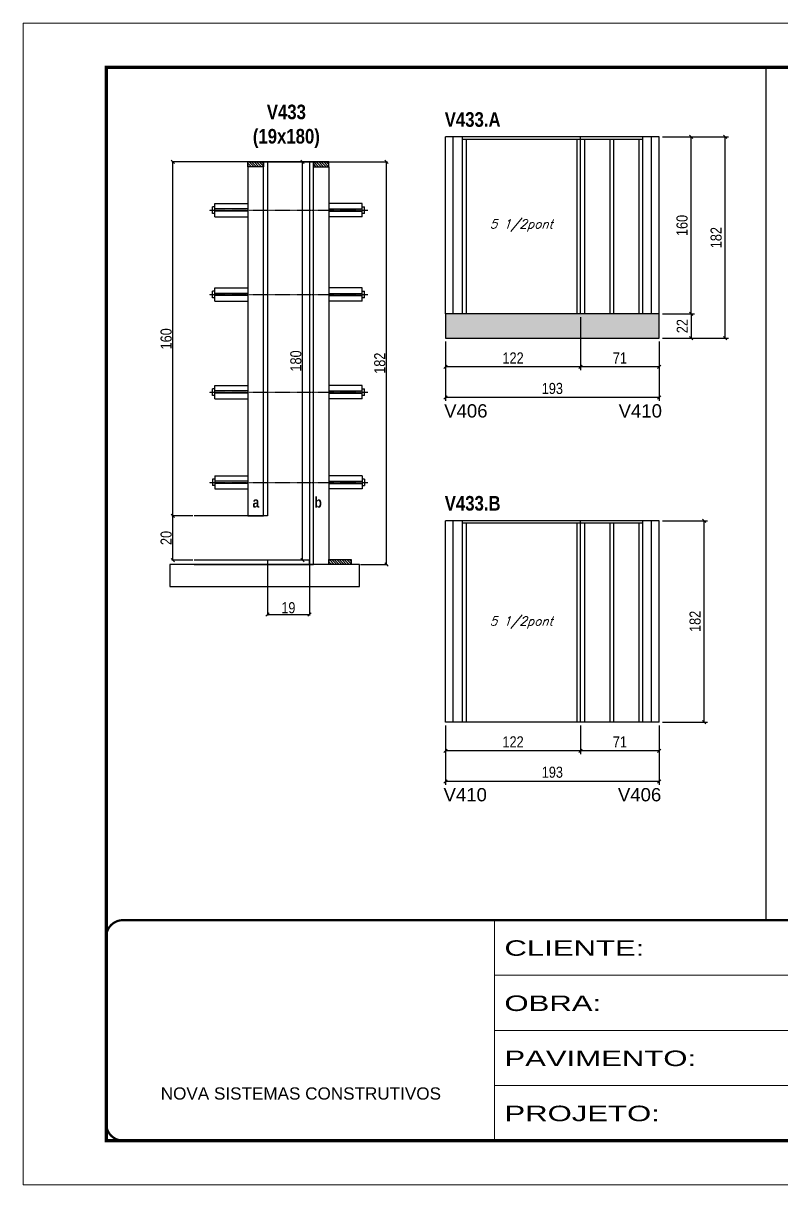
# Model space of a CAD drawing. Extents: x 3309 to 9590, y -2522 to 15424.
# Drawn here: x 6493 to 7178, y 6666 to 7716 of the extents above; entities that cross this region are included whole.
import ezdxf

# ---------------------------------------------------------------- set-up
doc = ezdxf.new("R2010")
doc.units = 0
for name, pattern in [('CONTINUO', [0]), ('DASHED', [0.75, 0.5, -0.25]), ('HIDDEN', [0.375, 0.25, -0.125])]:
    doc.linetypes.add(name, pattern=pattern)
for name, color, linetype in [('5', 5, 'Continuous'), ('COTA', 241, 'Continuous'), ('detalhes', 4, 'Continuous'), ('NOMENCLATURA', 7, 'Continuous'), ('Painéis', 200, 'Continuous'), ('SARR_2.2x10', 60, 'Continuous'), ('SARR_2.2x7', 40, 'Continuous'), ('SARR_3.5x7', 81, 'Continuous'), ('TENSOR', 3, 'Continuous'), ('texto', 7, 'Continuous')]:
    doc.layers.add(name, color=color, linetype=linetype)
for name, color, linetype, lineweight in [('CONCRETO', 251, 'Continuous', 25), ('Folhas', 255, 'Continuous', 9), ('SARRAFO DE PRESSAO', 251, 'DASHED', 9)]:
    doc.layers.add(name, color=color, linetype=linetype, lineweight=lineweight)
doc.styles.add('ARIAL', font='arial.ttf')
doc.styles.add('COTA TECNICA', font='techl___.ttf', dxfattribs={"height": 10})
doc.styles.add('COTA TECNICA 2X', font='techl___.ttf', dxfattribs={"height": 10})
doc.styles.add('Romans', font='romans.shx')
doc.styles.get("Standard").update_dxf_attribs({"font": 'arial.ttf'})
doc.styles.add('TECNICA', font='techb___.ttf', dxfattribs={"height": 10})
doc.styles.add('Tecnologia', font='')
doc.styles.get('Tecnologia').set_extended_font_data('Forgotten Futurist')
doc.dimstyles.new('PAINEL', dxfattribs={"dimtxt": 10, "dimasz": 3, "dimexe": 3, "dimexo": 3, "dimgap": 3, "dimtad": 1, "dimdec": 1, "dimzin": 12, "dimdsep": 46, "dimtxsty": 'COTA TECNICA', "dimblk1": 'OBLIQUE', "dimblk2": 'OBLIQUE', "dimsah": 1, "dimcen": 0.9, "dimclrd": 4, "dimclre": 4, "dimclrt": 240, "dimadec": 1, "dimazin": 3, "dimtfac": 1, "dimtdec": 1, "dimtmove": 0, "dimatfit": 3, "dimfxl": 1, "dimtolj": 1, "dimtzin": 12, "dimarcsym": 0})
doc.dimstyles.new('SECAO', dxfattribs={"dimscale": 0.333333, "dimtxt": 5, "dimasz": 9, "dimexe": 3, "dimexo": 3, "dimgap": 3, "dimtad": 1, "dimdec": 1, "dimlfac": 0.5, "dimzin": 12, "dimdsep": 46, "dimtxsty": 'COTA TECNICA 2X', "dimblk1": 'OBLIQUE', "dimblk2": 'OBLIQUE', "dimsah": 1, "dimcen": 0.9, "dimclrd": 4, "dimclre": 4, "dimclrt": 240, "dimadec": 1, "dimazin": 3, "dimtfac": 1, "dimtdec": 1, "dimtmove": 0, "dimatfit": 3, "dimfxl": 1, "dimtolj": 1, "dimtzin": 12, "dimarcsym": 0})
pattern_1 = [(135, (39883.3787, -115925.4389), (-1.122532015, -1.122532015), [])]

# ---------------------------------------------------------------- blocks, each defined once
blk = doc.blocks.new('9999999999')
at = {"color": 30, "linetype": 'CONTINUO'}
for p, q in [((98564.6, 34230.2), (98564.6, 34429.4)), ((98564.6, 34379.6), (99584, 34379.6)), ((98564.6, 34329.8), (99488, 34329.8)), ((98564.6, 34280), (99488, 34280))]:
    blk.add_line(p, q, dxfattribs=at)
at = {"color": 30, "linetype": 'CONTINUO', "const_width": 2}
blk.add_lwpolyline([(99584, 34230.2), (99584, 34414.4, 0.414214), (99569, 34429.4), (98229, 34429.4, 0.414214), (98214, 34414.4), (98214, 34245.2, 0.414214), (98229, 34230.2), (99584, 34230.2)], format="xyb", dxfattribs=at)
at = {"layer": 'Folhas'}
blk.add_lwpolyline([(98139, 34190.2), (99624, 34190.2), (99624, 35240.2), (98139, 35240.2)], close=True, dxfattribs=at)
at = {"layer": 'Folhas', "color": 30, "const_width": 3}
blk.add_lwpolyline([(98214, 34230.2), (99584, 34230.2), (99584, 35200.2), (98214, 35200.2)], close=True, dxfattribs=at)
at = {"color": 7, "linetype": 'Continuous', "ltscale": 5, "style": 'ARIAL'}
blk.add_text('NOVA SISTEMAS CONSTRUTIVOS', height=11.059, dxfattribs=at).set_placement((98263.2, 34267.2))
at = {"layer": 'Folhas', "color": 7, "style": 'Tecnologia', "width": 1.5}
for s, p in [('CLIENTE:', (98573.7, 34397.2)), ('OBRA:', (98573.7, 34347.3)), ('PAVIMENTO:', (98573.7, 34297.5)), ('PROJETO:', (98573.7, 34247.7))]:
    blk.add_text(s, height=14, dxfattribs=at).set_placement(p)
blk = doc.blocks.new('_Oblique')
at = {"color": 0, "linetype": 'ByBlock', "lineweight": -2}
blk.add_line((-0.5, -0.5), (0.5, 0.5), dxfattribs=at)
blk = doc.blocks.new('*D1584')
at = {"layer": 'COTA', "color": 4, "lineweight": -2, "transparency": 16777216}
for p, q in [((6750.4, 7591.1), (6744.3, 7591.1)), ((6745.3, 7231.1), (6745.3, 7591.1)), ((6750.4, 7231.1), (6744.3, 7231.1))]:
    blk.add_line(p, q, dxfattribs=at)
at = {"layer": 'Defpoints', "color": 0, "transparency": 16777216}
for p in [(6745.3, 7591.1), (6751.4, 7591.1), (6751.4, 7231.1)]:
    blk.add_point(p, dxfattribs=at)
at = {"layer": 'COTA', "color": 4, "lineweight": -2, "transparency": 16777216, "xscale": 3, "yscale": 3, "zscale": 3}
for p, rotation in [((6745.3, 7591.1), 90), ((6745.3, 7231.1), 270)]:
    blk.add_blockref('_Oblique', p, dxfattribs=dict(at, rotation=rotation))
at = {"layer": 'COTA', "color": 240, "transparency": 16777216, "insert": (6739.2, 7411.1), "char_height": 10, "attachment_point": 5, "rotation": 90, "style": 'COTA TECNICA 2X'}
blk.add_mtext('\\A1;180', dxfattribs=at)
blk = doc.blocks.new('*D1590')
at = {"layer": 'COTA', "color": 4, "lineweight": -2, "transparency": 16777216}
for p, q in [((6646.2, 7271.1), (6627.1, 7271.1)), ((6628.1, 7231.1), (6628.1, 7271.1)), ((6646.2, 7231.1), (6627.1, 7231.1))]:
    blk.add_line(p, q, dxfattribs=at)
at = {"layer": 'Defpoints', "color": 0, "transparency": 16777216}
for p in [(6628.1, 7271.1), (6647.2, 7271.1), (6647.2, 7231.1)]:
    blk.add_point(p, dxfattribs=at)
at = {"layer": 'COTA', "color": 4, "lineweight": -2, "transparency": 16777216, "xscale": 3, "yscale": 3, "zscale": 3}
for p, rotation in [((6628.1, 7271.1), 90), ((6628.1, 7231.1), 270)]:
    blk.add_blockref('_Oblique', p, dxfattribs=dict(at, rotation=rotation))
at = {"layer": 'COTA', "color": 240, "transparency": 16777216, "insert": (6622, 7251.1), "char_height": 10, "attachment_point": 5, "rotation": 90, "style": 'COTA TECNICA 2X'}
blk.add_mtext('\\A1;20', dxfattribs=at)
blk = doc.blocks.new('*D1591')
at = {"layer": 'COTA', "color": 4, "lineweight": -2, "transparency": 16777216}
for p, q in [((6768, 7591.1), (6627.1, 7591.1)), ((6628.1, 7271.1), (6628.1, 7591.1)), ((6646.2, 7271.1), (6627.1, 7271.1))]:
    blk.add_line(p, q, dxfattribs=at)
at = {"layer": 'Defpoints', "color": 0, "transparency": 16777216}
for p in [(6628.1, 7591.1), (6769, 7591.1), (6647.2, 7271.1)]:
    blk.add_point(p, dxfattribs=at)
at = {"layer": 'COTA', "color": 4, "lineweight": -2, "transparency": 16777216, "xscale": 3, "yscale": 3, "zscale": 3}
for p, rotation in [((6628.1, 7591.1), 90), ((6628.1, 7271.1), 270)]:
    blk.add_blockref('_Oblique', p, dxfattribs=dict(at, rotation=rotation))
at = {"layer": 'COTA', "color": 240, "transparency": 16777216, "insert": (6622, 7431.1), "char_height": 10, "attachment_point": 5, "rotation": 90, "style": 'COTA TECNICA 2X'}
blk.add_mtext('\\A1;160', dxfattribs=at)
blk = doc.blocks.new('*D1592')
at = {"layer": 'COTA', "color": 4, "lineweight": -2, "transparency": 16777216}
for p, q in [((6696.8, 7591.1), (6822.1, 7591.1)), ((6821.1, 7227.1), (6821.1, 7591.1)), ((6797.6, 7227.1), (6822.1, 7227.1))]:
    blk.add_line(p, q, dxfattribs=at)
at = {"layer": 'Defpoints', "color": 0, "transparency": 16777216}
for p in [(6695.8, 7591.1), (6821.1, 7591.1), (6796.6, 7227.1)]:
    blk.add_point(p, dxfattribs=at)
at = {"layer": 'COTA', "color": 4, "lineweight": -2, "transparency": 16777216, "xscale": 3, "yscale": 3, "zscale": 3}
for p, rotation in [((6821.1, 7591.1), 90), ((6821.1, 7227.1), 270)]:
    blk.add_blockref('_Oblique', p, dxfattribs=dict(at, rotation=rotation))
at = {"layer": 'COTA', "color": 240, "transparency": 16777216, "insert": (6815, 7409.1), "char_height": 10, "attachment_point": 5, "rotation": 90, "style": 'COTA TECNICA 2X'}
blk.add_mtext('\\A1;182', dxfattribs=at)
blk = doc.blocks.new('*D1593')
at = {"layer": 'COTA', "color": 4, "lineweight": -2, "transparency": 16777216}
for p, q in [((6713.4, 7226.1), (6713.4, 7180.9)), ((6751.4, 7226.1), (6751.4, 7180.9)), ((6713.4, 7181.9), (6751.4, 7181.9))]:
    blk.add_line(p, q, dxfattribs=at)
at = {"layer": 'Defpoints', "color": 0, "transparency": 16777216}
for p in [(6713.4, 7227.1), (6751.4, 7227.1), (6751.4, 7181.9)]:
    blk.add_point(p, dxfattribs=at)
at = {"layer": 'COTA', "color": 4, "lineweight": -2, "transparency": 16777216, "xscale": 3, "yscale": 3, "zscale": 3, "rotation": 180}
blk.add_blockref('_Oblique', (6713.4, 7181.9), dxfattribs=at)
at = {"layer": 'COTA', "color": 4, "lineweight": -2, "transparency": 16777216, "xscale": 3, "yscale": 3, "zscale": 3}
blk.add_blockref('_Oblique', (6751.4, 7181.9), dxfattribs=at)
at = {"layer": 'COTA', "color": 240, "transparency": 16777216, "insert": (6732.4, 7188), "char_height": 10, "attachment_point": 5, "style": 'COTA TECNICA 2X'}
blk.add_mtext('\\A1;19', dxfattribs=at)
blk = doc.blocks.new('*D1585')
at = {"layer": 'COTA', "color": 4, "linetype": 'ByBlock', "lineweight": -2, "transparency": 16777216}
for p, q in [((6996.4, 7081.7), (6996.4, 7055.7)), ((7067.4, 7081.7), (7067.4, 7055.7)), ((7067.4, 7058.7), (6996.4, 7058.7))]:
    blk.add_line(p, q, dxfattribs=at)
at = {"layer": 'Defpoints', "color": 0, "linetype": 'ByBlock', "transparency": 16777216}
for p in [(6996.4, 7084.7), (7067.4, 7084.7), (6996.4, 7058.7)]:
    blk.add_point(p, dxfattribs=at)
at = {"layer": 'COTA', "color": 4, "linetype": 'ByBlock', "lineweight": -2, "transparency": 16777216, "xscale": 3, "yscale": 3, "zscale": 3, "rotation": 180}
blk.add_blockref('_Oblique', (6996.4, 7058.7), dxfattribs=at)
at = {"layer": 'COTA', "color": 4, "linetype": 'ByBlock', "lineweight": -2, "transparency": 16777216, "xscale": 3, "yscale": 3, "zscale": 3}
blk.add_blockref('_Oblique', (7067.4, 7058.7), dxfattribs=at)
at = {"layer": 'COTA', "color": 240, "linetype": 'ByBlock', "transparency": 16777216, "insert": (7031.9, 7066.8), "char_height": 10, "attachment_point": 5, "style": 'COTA TECNICA'}
blk.add_mtext('\\A1;71', dxfattribs=at)
blk = doc.blocks.new('*D1586')
at = {"layer": 'COTA', "color": 4, "linetype": 'ByBlock', "lineweight": -2, "transparency": 16777216}
for p, q in [((6874.4, 7081.7), (6874.4, 7055.7)), ((6996.4, 7081.7), (6996.4, 7055.7)), ((6996.4, 7058.7), (6874.4, 7058.7))]:
    blk.add_line(p, q, dxfattribs=at)
at = {"layer": 'Defpoints', "color": 0, "linetype": 'ByBlock', "transparency": 16777216}
for p in [(6874.4, 7084.7), (6996.4, 7084.7), (6874.4, 7058.7)]:
    blk.add_point(p, dxfattribs=at)
at = {"layer": 'COTA', "color": 4, "linetype": 'ByBlock', "lineweight": -2, "transparency": 16777216, "xscale": 3, "yscale": 3, "zscale": 3, "rotation": 180}
blk.add_blockref('_Oblique', (6874.4, 7058.7), dxfattribs=at)
at = {"layer": 'COTA', "color": 4, "linetype": 'ByBlock', "lineweight": -2, "transparency": 16777216, "xscale": 3, "yscale": 3, "zscale": 3}
blk.add_blockref('_Oblique', (6996.4, 7058.7), dxfattribs=at)
at = {"layer": 'COTA', "color": 240, "linetype": 'ByBlock', "transparency": 16777216, "insert": (6935.4, 7066.8), "char_height": 10, "attachment_point": 5, "style": 'COTA TECNICA'}
blk.add_mtext('\\A1;122', dxfattribs=at)
blk = doc.blocks.new('*D1594')
at = {"layer": 'COTA', "color": 4, "linetype": 'ByBlock', "lineweight": -2, "transparency": 16777216}
for p, q in [((6874.4, 7081.7), (6874.4, 7028)), ((7067.4, 7081.7), (7067.4, 7028)), ((7067.4, 7031), (6874.4, 7031))]:
    blk.add_line(p, q, dxfattribs=at)
at = {"layer": 'Defpoints', "color": 0, "linetype": 'ByBlock', "transparency": 16777216}
for p in [(6874.4, 7084.7), (7067.4, 7084.7), (6874.4, 7031)]:
    blk.add_point(p, dxfattribs=at)
at = {"layer": 'COTA', "color": 4, "linetype": 'ByBlock', "lineweight": -2, "transparency": 16777216, "xscale": 3, "yscale": 3, "zscale": 3, "rotation": 180}
blk.add_blockref('_Oblique', (6874.4, 7031), dxfattribs=at)
at = {"layer": 'COTA', "color": 4, "linetype": 'ByBlock', "lineweight": -2, "transparency": 16777216, "xscale": 3, "yscale": 3, "zscale": 3}
blk.add_blockref('_Oblique', (7067.4, 7031), dxfattribs=at)
at = {"layer": 'COTA', "color": 240, "linetype": 'ByBlock', "transparency": 16777216, "insert": (6970.9, 7039.3), "char_height": 10, "attachment_point": 5, "style": 'COTA TECNICA'}
blk.add_mtext('\\A1;193', dxfattribs=at)
blk = doc.blocks.new('*D1595')
at = {"layer": 'COTA', "color": 4, "lineweight": -2, "transparency": 16777216}
for p, q in [((7070.4, 7266.7), (7111, 7266.7)), ((7108, 7084.7), (7108, 7266.7)), ((7070.4, 7084.7), (7111, 7084.7))]:
    blk.add_line(p, q, dxfattribs=at)
at = {"layer": 'Defpoints', "color": 0, "transparency": 16777216}
for p in [(7067.4, 7266.7), (7108, 7266.7), (7067.4, 7084.7)]:
    blk.add_point(p, dxfattribs=at)
at = {"layer": 'COTA', "color": 4, "lineweight": -2, "transparency": 16777216, "xscale": 3, "yscale": 3, "zscale": 3}
for p, rotation in [((7108, 7266.7), 90), ((7108, 7084.7), 270)]:
    blk.add_blockref('_Oblique', p, dxfattribs=dict(at, rotation=rotation))
at = {"layer": 'COTA', "color": 240, "transparency": 16777216, "insert": (7099.9, 7175.7), "char_height": 10, "attachment_point": 5, "rotation": 90, "style": 'COTA TECNICA'}
blk.add_mtext('\\A1;182', dxfattribs=at)
blk = doc.blocks.new('*D1587')
at = {"layer": 'COTA', "color": 4, "linetype": 'ByBlock', "lineweight": -2, "transparency": 16777216}
for p, q in [((6996.4, 7450.6), (6996.4, 7402.7)), ((7067.4, 7428.6), (7067.4, 7402.7)), ((7067.4, 7405.7), (6996.4, 7405.7))]:
    blk.add_line(p, q, dxfattribs=at)
at = {"layer": 'Defpoints', "color": 0, "linetype": 'ByBlock', "transparency": 16777216}
for p in [(6996.4, 7453.6), (7067.4, 7431.6), (6996.4, 7405.7)]:
    blk.add_point(p, dxfattribs=at)
at = {"layer": 'COTA', "color": 4, "linetype": 'ByBlock', "lineweight": -2, "transparency": 16777216, "xscale": 3, "yscale": 3, "zscale": 3, "rotation": 180}
blk.add_blockref('_Oblique', (6996.4, 7405.7), dxfattribs=at)
at = {"layer": 'COTA', "color": 4, "linetype": 'ByBlock', "lineweight": -2, "transparency": 16777216, "xscale": 3, "yscale": 3, "zscale": 3}
blk.add_blockref('_Oblique', (7067.4, 7405.7), dxfattribs=at)
at = {"layer": 'COTA', "color": 240, "linetype": 'ByBlock', "transparency": 16777216, "insert": (7031.9, 7413.8), "char_height": 10, "attachment_point": 5, "style": 'COTA TECNICA'}
blk.add_mtext('\\A1;71', dxfattribs=at)
blk = doc.blocks.new('*D1588')
at = {"layer": 'COTA', "color": 4, "linetype": 'ByBlock', "lineweight": -2, "transparency": 16777216}
for p, q in [((6996.4, 7450.6), (6996.4, 7402.7)), ((6874.4, 7428.6), (6874.4, 7402.7)), ((6996.4, 7405.7), (6874.4, 7405.7))]:
    blk.add_line(p, q, dxfattribs=at)
at = {"layer": 'Defpoints', "color": 0, "linetype": 'ByBlock', "transparency": 16777216}
for p in [(6996.4, 7453.6), (6874.4, 7431.6), (6874.4, 7405.7)]:
    blk.add_point(p, dxfattribs=at)
at = {"layer": 'COTA', "color": 4, "linetype": 'ByBlock', "lineweight": -2, "transparency": 16777216, "xscale": 3, "yscale": 3, "zscale": 3, "rotation": 180}
blk.add_blockref('_Oblique', (6874.4, 7405.7), dxfattribs=at)
at = {"layer": 'COTA', "color": 4, "linetype": 'ByBlock', "lineweight": -2, "transparency": 16777216, "xscale": 3, "yscale": 3, "zscale": 3}
blk.add_blockref('_Oblique', (6996.4, 7405.7), dxfattribs=at)
at = {"layer": 'COTA', "color": 240, "linetype": 'ByBlock', "transparency": 16777216, "insert": (6935.4, 7413.8), "char_height": 10, "attachment_point": 5, "style": 'COTA TECNICA'}
blk.add_mtext('\\A1;122', dxfattribs=at)
blk = doc.blocks.new('*D1589')
at = {"layer": 'COTA', "color": 4, "linetype": 'ByBlock', "lineweight": -2, "transparency": 16777216}
for p, q in [((6874.4, 7428.6), (6874.4, 7375)), ((7067.4, 7428.6), (7067.4, 7375)), ((7067.4, 7378), (6874.4, 7378))]:
    blk.add_line(p, q, dxfattribs=at)
at = {"layer": 'Defpoints', "color": 0, "linetype": 'ByBlock', "transparency": 16777216}
for p in [(6874.4, 7431.6), (7067.4, 7431.6), (6874.4, 7378)]:
    blk.add_point(p, dxfattribs=at)
at = {"layer": 'COTA', "color": 4, "linetype": 'ByBlock', "lineweight": -2, "transparency": 16777216, "xscale": 3, "yscale": 3, "zscale": 3, "rotation": 180}
blk.add_blockref('_Oblique', (6874.4, 7378), dxfattribs=at)
at = {"layer": 'COTA', "color": 4, "linetype": 'ByBlock', "lineweight": -2, "transparency": 16777216, "xscale": 3, "yscale": 3, "zscale": 3}
blk.add_blockref('_Oblique', (7067.4, 7378), dxfattribs=at)
at = {"layer": 'COTA', "color": 240, "linetype": 'ByBlock', "transparency": 16777216, "insert": (6970.9, 7386.2), "char_height": 10, "attachment_point": 5, "style": 'COTA TECNICA'}
blk.add_mtext('\\A1;193', dxfattribs=at)
blk = doc.blocks.new('*D1596')
at = {"layer": 'COTA', "color": 4, "lineweight": -2, "transparency": 16777216}
for p, q in [((7070.4, 7613.6), (7099.2, 7613.6)), ((7096.2, 7453.6), (7096.2, 7613.6)), ((7070.4, 7453.6), (7099.2, 7453.6))]:
    blk.add_line(p, q, dxfattribs=at)
at = {"layer": 'Defpoints', "color": 0, "transparency": 16777216}
for p in [(7067.4, 7613.6), (7096.2, 7613.6), (7067.4, 7453.6)]:
    blk.add_point(p, dxfattribs=at)
at = {"layer": 'COTA', "color": 4, "lineweight": -2, "transparency": 16777216, "xscale": 3, "yscale": 3, "zscale": 3}
for p, rotation in [((7096.2, 7613.6), 90), ((7096.2, 7453.6), 270)]:
    blk.add_blockref('_Oblique', p, dxfattribs=dict(at, rotation=rotation))
at = {"layer": 'COTA', "color": 240, "transparency": 16777216, "insert": (7088.1, 7533.6), "char_height": 10, "attachment_point": 5, "rotation": 90, "style": 'COTA TECNICA'}
blk.add_mtext('\\A1;160', dxfattribs=at)
blk = doc.blocks.new('*D1597')
at = {"layer": 'COTA', "color": 4, "lineweight": -2, "transparency": 16777216}
for p, q in [((7070.4, 7453.6), (7099.2, 7453.6)), ((7096.2, 7453.6), (7096.2, 7431.6)), ((7070.4, 7431.6), (7099.2, 7431.6))]:
    blk.add_line(p, q, dxfattribs=at)
at = {"layer": 'Defpoints', "color": 0, "transparency": 16777216}
for p in [(7067.4, 7453.6), (7067.4, 7431.6), (7096.2, 7431.6)]:
    blk.add_point(p, dxfattribs=at)
at = {"layer": 'COTA', "color": 4, "lineweight": -2, "transparency": 16777216, "xscale": 3, "yscale": 3, "zscale": 3}
for p, rotation in [((7096.2, 7453.6), 90), ((7096.2, 7431.6), 270)]:
    blk.add_blockref('_Oblique', p, dxfattribs=dict(at, rotation=rotation))
at = {"layer": 'COTA', "color": 240, "transparency": 16777216, "insert": (7088.2, 7442.6), "char_height": 10, "attachment_point": 5, "rotation": 90, "style": 'COTA TECNICA'}
blk.add_mtext('\\A1;22', dxfattribs=at)
blk = doc.blocks.new('*D1598')
at = {"layer": 'COTA', "color": 4, "lineweight": -2, "transparency": 16777216}
for p, q in [((7070.4, 7613.6), (7130, 7613.6)), ((7127, 7431.6), (7127, 7613.6)), ((7070.4, 7431.6), (7130, 7431.6))]:
    blk.add_line(p, q, dxfattribs=at)
at = {"layer": 'Defpoints', "color": 0, "transparency": 16777216}
for p in [(7067.4, 7613.6), (7127, 7613.6), (7067.4, 7431.6)]:
    blk.add_point(p, dxfattribs=at)
at = {"layer": 'COTA', "color": 4, "lineweight": -2, "transparency": 16777216, "xscale": 3, "yscale": 3, "zscale": 3}
for p, rotation in [((7127, 7613.6), 90), ((7127, 7431.6), 270)]:
    blk.add_blockref('_Oblique', p, dxfattribs=dict(at, rotation=rotation))
at = {"layer": 'COTA', "color": 240, "transparency": 16777216, "insert": (7118.9, 7522.6), "char_height": 10, "attachment_point": 5, "rotation": 90, "style": 'COTA TECNICA'}
blk.add_mtext('\\A1;182', dxfattribs=at)

msp = doc.modelspace()

# ---------------------------------------------------------------- hatches: boundary and pattern name
at = {"layer": 'COTA'}
h = msp.add_hatch(dxfattribs=at)
h.set_pattern_fill('AR-CONC', color=256, scale=0.03)
h.set_pattern_definition([(50, (-1676.357, -768.727), (5.46554, -0.4781726), [0.5715, -6.2865]), (355, (-1676.357, -768.727), (-1.0573026, 5.7317054), [0.4572, -5.0292175]), (100.451445, (-1675.9015, -768.767), (4.4082374, 5.2535326), [0.4857003, -5.3427073]), (46.1842, (-1676.357, -767.203), (8.1323712, -1.26127), [0.85725, -9.42975]), (96.63556, (-1675.679, -767.308), (7.122124, 7.422784), [0.7285507, -8.014068]), (351.18415, (-1676.357, -767.203), (7.122124, 7.422784), [0.685799, -7.543792]), (21, (-1675.595, -767.584), (4.5484317, -3.067956), [0.5715, -6.2865]), (326, (-1675.595, -767.584), (1.8540609, 5.525639), [0.4572, -5.0292]), (71.451445, (-1675.216, -767.8397), (6.4024926, 2.457683), [0.4857003, -5.342698]), (37.5, (-1676.357, -768.727), (0.0926581, 2.53665117), [0, -4.96824, 0, -5.1054, 0, -5.04825]), (7.5, (-1676.357, -768.727), (2.0045899, 3.00541724), [0, -2.91084, 0, -4.85394, 0, -1.92405]), (327.5, (-1678.0562, -768.727), (4.06771786, -0.17186232), [0, -1.905, 0, -5.9436, 0, -7.8867]), (317.5, (-1678.8182, -768.727), (4.4438754, 0.7627947), [0, -2.4765, 0, -3.94716, 0, -5.6007])])
h.paths.add_polyline_path([(6874.39, 7453.62), (6874.39, 7431.62), (7067.39, 7431.62), (7067.39, 7453.62)])
at = {"layer": 'SARR_2.2x10'}
h = msp.add_hatch(dxfattribs=at)
h.set_pattern_fill('ANSI31', color=256, scale=0.5, angle=90)
h.set_pattern_definition([(135, (39962.5787, -116285.0389), (-1.122532015, -1.122532015), [])])
h.paths.add_polyline_path([(6769.04, 7231.53), (6769.04, 7227.13), (6789.04, 7227.13), (6789.04, 7231.53)])
at = {"layer": 'SARR_2.2x7'}
h = msp.add_hatch(dxfattribs=at)
h.set_pattern_fill('ANSI31', color=256, scale=0.5, angle=90)
h.set_pattern_definition(pattern_1)
h.paths.add_polyline_path([(6709.84, 7591.13), (6709.84, 7586.73), (6695.84, 7586.73), (6695.84, 7591.13)])
h = msp.add_hatch(dxfattribs=at)
h.set_pattern_fill('ANSI31', color=256, scale=0.5, angle=90)
h.set_pattern_definition(pattern_1)
h.paths.add_polyline_path([(6755.04, 7591.13), (6755.04, 7586.73), (6769.04, 7586.73), (6769.04, 7591.13)])

# ---------------------------------------------------------------- linework, layer by layer
at = {"ltscale": 3}
for p, q in [((6663.84, 7544.53), (6663.84, 7550.53)), ((6665.84, 7550.53), (6663.84, 7550.53)), ((6665.84, 7541.53), (6665.84, 7553.53)), ((6665.84, 7553.53), (6695.84, 7553.53)), ((6799.04, 7553.53), (6769.04, 7553.53)), ((6799.04, 7541.53), (6799.04, 7553.53)), ((6799.04, 7550.53), (6801.04, 7550.53)), ((6801.04, 7544.53), (6801.04, 7550.53)), ((6665.84, 7544.53), (6663.84, 7544.53)), ((6695.84, 7548.53), (6665.84, 7548.53)), ((6695.84, 7546.53), (6665.84, 7546.53)), ((6665.84, 7541.53), (6695.84, 7541.53)), ((6769.04, 7548.53), (6799.04, 7548.53)), ((6769.04, 7546.53), (6799.04, 7546.53)), ((6799.04, 7541.53), (6769.04, 7541.53)), ((6801.04, 7544.53), (6799.04, 7544.53)), ((6665.84, 7465.2), (6665.84, 7477.2)), ((6665.84, 7477.2), (6695.84, 7477.2)), ((6799.04, 7477.2), (6769.04, 7477.2)), ((6799.04, 7465.2), (6799.04, 7477.2)), ((6663.84, 7468.2), (6663.84, 7474.2)), ((6665.84, 7474.2), (6663.84, 7474.2)), ((6665.84, 7468.2), (6663.84, 7468.2)), ((6695.84, 7472.2), (6665.84, 7472.2)), ((6695.84, 7470.2), (6665.84, 7470.2)), ((6769.04, 7472.2), (6799.04, 7472.2)), ((6769.04, 7470.2), (6799.04, 7470.2)), ((6799.04, 7474.2), (6801.04, 7474.2)), ((6801.04, 7468.2), (6799.04, 7468.2)), ((6801.04, 7468.2), (6801.04, 7474.2)), ((6665.84, 7465.2), (6695.84, 7465.2)), ((6799.04, 7465.2), (6769.04, 7465.2)), ((6663.84, 7379.96), (6663.84, 7385.96)), ((6665.84, 7385.96), (6663.84, 7385.96)), ((6665.84, 7376.96), (6665.84, 7388.96)), ((6665.84, 7388.96), (6695.84, 7388.96)), ((6695.84, 7383.96), (6665.84, 7383.96)), ((6695.84, 7381.96), (6665.84, 7381.96)), ((6799.04, 7388.96), (6769.04, 7388.96)), ((6769.04, 7383.96), (6799.04, 7383.96)), ((6769.04, 7381.96), (6799.04, 7381.96)), ((6799.04, 7376.96), (6799.04, 7388.96)), ((6799.04, 7385.96), (6801.04, 7385.96)), ((6801.04, 7379.96), (6801.04, 7385.96)), ((6665.84, 7379.96), (6663.84, 7379.96)), ((6665.84, 7376.96), (6695.84, 7376.96)), ((6799.04, 7376.96), (6769.04, 7376.96)), ((6801.04, 7379.96), (6799.04, 7379.96)), ((6663.84, 7304.38), (6663.84, 7298.38)), ((6665.84, 7304.38), (6663.84, 7304.38)), ((6665.84, 7298.38), (6663.84, 7298.38)), ((6665.84, 7307.38), (6665.84, 7295.38)), ((6665.84, 7307.38), (6695.84, 7307.38)), ((6695.84, 7302.38), (6665.84, 7302.38)), ((6695.84, 7300.38), (6665.84, 7300.38)), ((6799.04, 7307.38), (6769.04, 7307.38)), ((6769.04, 7302.38), (6799.04, 7302.38)), ((6769.04, 7300.38), (6799.04, 7300.38)), ((6799.04, 7307.38), (6799.04, 7295.38)), ((6801.04, 7304.38), (6799.04, 7304.38)), ((6799.04, 7298.38), (6801.04, 7298.38)), ((6801.04, 7304.38), (6801.04, 7298.38)), ((6665.84, 7295.38), (6695.84, 7295.38)), ((6799.04, 7295.38), (6769.04, 7295.38))]:
    msp.add_line(p, q, dxfattribs=at)
at = {"layer": 'CONCRETO', "linetype": 'Continuous'}
for p, q in [((6751.44, 7591.13), (6713.44, 7591.13)), ((6713.44, 7591.13), (6713.44, 7271.13)), ((6751.44, 7591.13), (6751.44, 7231.13)), ((6713.44, 7271.13), (6647.19, 7271.13))]:
    msp.add_line(p, q, dxfattribs=at)
at = {"layer": 'CONCRETO', "linetype": 'Continuous', "elevation": 0}
msp.add_lwpolyline([(6625.34, 7207.13), (6796.58, 7207.13), (6796.58, 7227.13), (6625.34, 7227.13)], close=True, dxfattribs=at)
at = {"layer": 'COTA'}
for p, q in [((7163.72, 7676.41), (7163.72, 6905.65)), ((6874.39, 7453.62), (6874.39, 7431.62)), ((7067.39, 7431.62), (7067.39, 7453.62)), ((6874.39, 7431.62), (7067.39, 7431.62))]:
    msp.add_line(p, q, dxfattribs=at)
at = {"layer": 'Painéis', "linetype": 'ByBlock'}
for p, q in [((7067.39, 7613.62), (6874.39, 7613.62)), ((6874.39, 7453.62), (6874.39, 7613.62)), ((6996.39, 7453.62), (6996.39, 7613.62)), ((7067.39, 7453.62), (7067.39, 7613.62)), ((7067.39, 7453.62), (6874.39, 7453.62)), ((7067.39, 7266.65), (6874.39, 7266.65)), ((6874.39, 7084.65), (6874.39, 7266.65)), ((6996.39, 7084.65), (6996.39, 7266.65)), ((7067.39, 7084.65), (7067.39, 7266.65)), ((7067.39, 7084.65), (6874.39, 7084.65))]:
    msp.add_line(p, q, dxfattribs=at)
at = {"layer": 'Painéis', "linetype": 'Continuous'}
msp.add_line((6713.44, 7231.13), (6713.44, 7227.13), dxfattribs=at)
at = {"layer": 'Painéis', "linetype": 'Continuous', "elevation": 0}
for points in [[(6709.84, 7271.13), (6709.84, 7591.13), (6713.44, 7591.13), (6713.44, 7271.13)], [(6755.04, 7227.13), (6755.04, 7591.13), (6751.44, 7591.13), (6751.44, 7227.13)]]:
    msp.add_lwpolyline(points, close=True, dxfattribs=at)
msp.add_lwpolyline([(6647.19, 7227.13), (6751.44, 7227.13), (6751.44, 7231.13), (6647.19, 7231.13)], dxfattribs=at)
at = {"layer": 'SARR_2.2x10', "elevation": 0}
msp.add_lwpolyline([(6769.04, 7231.53), (6789.04, 7231.53), (6789.04, 7227.13), (6769.04, 7227.13)], close=True, dxfattribs=at)
at = {"layer": 'SARR_2.2x7', "linetype": 'Continuous'}
for p, q in [((6881.39, 7453.62), (6881.39, 7613.62)), ((7060.39, 7453.62), (7060.39, 7613.62)), ((6996.39, 7611.42), (6889.39, 7611.42)), ((7052.39, 7611.42), (6996.39, 7611.42)), ((6881.39, 7084.65), (6881.39, 7266.65)), ((7060.39, 7084.65), (7060.39, 7266.65)), ((6996.39, 7264.45), (6889.39, 7264.45)), ((7052.39, 7264.45), (6996.39, 7264.45))]:
    msp.add_line(p, q, dxfattribs=at)
at = {"layer": 'SARR_2.2x7'}
for points in [[(6695.84, 7591.13), (6709.84, 7591.13), (6709.84, 7586.73), (6695.84, 7586.73)], [(6769.04, 7591.13), (6755.04, 7591.13), (6755.04, 7586.73), (6769.04, 7586.73)]]:
    msp.add_lwpolyline(points, close=True, dxfattribs=at)
at = {"layer": 'SARR_3.5x7'}
for p, q in [((6889.39, 7613.62), (6889.39, 7453.62)), ((7052.39, 7613.62), (7052.39, 7453.62)), ((6892.89, 7611.42), (6892.89, 7453.62)), ((6992.89, 7611.42), (6992.89, 7453.62)), ((6999.89, 7611.42), (6999.89, 7453.62)), ((7022.68, 7611.42), (7022.68, 7453.62)), ((7026.18, 7611.42), (7026.18, 7453.62)), ((7048.89, 7611.42), (7048.89, 7453.62)), ((6889.39, 7266.65), (6889.39, 7084.65)), ((7052.39, 7266.65), (7052.39, 7084.65)), ((6892.89, 7264.45), (6892.89, 7084.65)), ((6992.89, 7264.45), (6992.89, 7084.65)), ((6999.89, 7264.45), (6999.89, 7084.65)), ((7022.68, 7264.45), (7022.68, 7084.65)), ((7026.18, 7264.45), (7026.18, 7084.65)), ((7048.89, 7264.45), (7048.89, 7084.65))]:
    msp.add_line(p, q, dxfattribs=at)
at = {"layer": 'SARR_3.5x7', "elevation": 0}
for points in [[(6709.84, 7586.73), (6695.84, 7586.73), (6695.84, 7271.13), (6709.84, 7271.13)], [(6755.04, 7586.73), (6769.04, 7586.73), (6769.04, 7227.13), (6755.04, 7227.13)]]:
    msp.add_lwpolyline(points, close=True, dxfattribs=at)
at = {"layer": 'TENSOR', "linetype": 'HIDDEN', "ltscale": 0.5}
for p, q in [((6660.84, 7547.53), (6804.34, 7547.53)), ((6660.84, 7471.2), (6804.34, 7471.2)), ((6660.84, 7382.96), (6804.34, 7382.96)), ((6660.84, 7301.38), (6804.34, 7301.38))]:
    msp.add_line(p, q, dxfattribs=at)

# ---------------------------------------------------------------- block references
at = {"layer": 'SARRAFO DE PRESSAO', "color": 6, "linetype": 'ByBlock'}
msp.add_blockref('9999999999', (-91646.11, -27523.8), dxfattribs=at)

# ---------------------------------------------------------------- texts
at = {"layer": '5', "linetype": 'Continuous'}
for s, rotation, p in [('V406', 359.99996, (6873.16, 7359.99)), ('V410', 359.99996, (7030.77, 7359.99)), ('V410', 0.00004, (6872.59, 7013.02)), ('V406', 0.00004, (7030.12, 7013.02))]:
    msp.add_text(s, height=12, rotation=rotation, dxfattribs=at).set_placement(p)
at = {"layer": 'detalhes', "style": 'TECNICA'}
for s, p in [('b', (6755.94, 7278.54)), ('a', (6699.97, 7278.55))]:
    msp.add_text(s, height=9.6, dxfattribs=at).set_placement(p)
at = {"layer": 'NOMENCLATURA', "style": 'TECNICA'}
for s, p in [('V433.A', (6873.67, 7622.81)), ('V433.B', (6873.67, 7275.84))]:
    msp.add_text(s, height=13.2, dxfattribs=at).set_placement(p)
at = {"layer": 'NOMENCLATURA', "insert": (6730.57, 7642.83), "char_height": 13.2, "attachment_point": 2, "style": 'TECNICA'}
msp.add_mtext_dynamic_manual_height_columns('V433\\P(19x180)', width=300.2766, gutter_width=1, heights=[0], dxfattribs=at)
at = {"layer": 'texto', "color": 2, "char_height": 8, "attachment_point": 5, "style": 'Romans'}
for insert in [(6942.89, 7533.62), (6942.89, 7174.65)]:
    msp.add_mtext('{\\Q19;\\C256;5 1/2pont}', dxfattribs=dict(at, insert=insert))

# ---------------------------------------------------------------- dimensions: what is measured, and where the dimension line sits
at = {"layer": 'COTA'}
for base, p1, p2, dimstyle, picture, middle in [((7096.21, 7613.62), (7067.39, 7453.62), (7067.39, 7613.62), 'PAINEL', '*D1596', (7088.1, 7533.62)), ((7127.01, 7613.62), (7067.39, 7431.62), (7067.39, 7613.62), 'PAINEL', '*D1598', (7118.91, 7522.62)), ((6745.29, 7591.13), (6751.44, 7231.13), (6751.44, 7591.13), 'SECAO', '*D1584', (6739.17, 7411.13)), ((7096.21, 7431.62), (7067.39, 7453.62), (7067.39, 7431.62), 'PAINEL', '*D1597', (7088.21, 7442.62)), ((6628.09, 7271.13), (6647.19, 7231.13), (6647.19, 7271.13), 'SECAO', '*D1590', (6621.99, 7251.13)), ((7107.99, 7266.65), (7067.39, 7084.65), (7067.39, 7266.65), 'PAINEL', '*D1595', (7099.89, 7175.65))]:
    dim = msp.add_linear_dim(base=base, p1=p1, p2=p2, angle=90, dimstyle=dimstyle, dxfattribs=at)
    dim.commit()
    dim.dimension.update_dxf_attribs({"geometry": picture, "text_midpoint": middle})
for base, p1, p2, picture, middle in [((6628.09, 7591.13), (6647.19, 7271.13), (6769.04, 7591.13), '*D1591', (6621.99, 7431.13)), ((6821.11, 7591.13), (6796.58, 7227.13), (6695.84, 7591.13), '*D1592', (6815.02, 7409.13))]:
    dim = msp.add_linear_dim(base=base, p1=p1, p2=p2, angle=90, dimstyle='SECAO', override={"dimtmove": 1}, dxfattribs=at)
    dim.commit()
    dim.dimension.update_dxf_attribs({"geometry": picture, "text_midpoint": middle})
at = {"layer": 'COTA', "linetype": 'ByBlock'}
for base, p1, p2, picture, middle in [((6874.39, 7405.71), (6996.39, 7453.62), (6874.39, 7431.62), '*D1588', (6935.39, 7413.77)), ((6874.39, 7058.74), (6996.39, 7084.65), (6874.39, 7084.65), '*D1586', (6935.39, 7066.79))]:
    dim = msp.add_linear_dim(base=base, p1=p1, p2=p2, angle=180, dimstyle='PAINEL', override={"dimtmove": 1}, dxfattribs=at)
    dim.commit()
    dim.dimension.update_dxf_attribs({"geometry": picture, "text_midpoint": middle})
for base, p1, p2, picture, middle in [((6996.39, 7405.71), (7067.39, 7431.62), (6996.39, 7453.62), '*D1587', (7031.89, 7413.78)), ((6874.39, 7378), (7067.39, 7431.62), (6874.39, 7431.62), '*D1589', (6970.89, 7386.25)), ((6874.39, 7031.03), (7067.39, 7084.65), (6874.39, 7084.65), '*D1594', (6970.89, 7039.28)), ((6996.39, 7058.74), (7067.39, 7084.65), (6996.39, 7084.65), '*D1585', (7031.89, 7066.81))]:
    dim = msp.add_linear_dim(base=base, p1=p1, p2=p2, angle=180, dimstyle='PAINEL', dxfattribs=at)
    dim.commit()
    dim.dimension.update_dxf_attribs({"geometry": picture, "text_midpoint": middle})
at = {"layer": 'COTA'}
dim = msp.add_linear_dim(base=(6751.44, 7181.88), p1=(6713.44, 7227.13), p2=(6751.44, 7227.13), dimstyle='SECAO', dxfattribs=at)
dim.commit()
dim.dimension.update_dxf_attribs({"geometry": '*D1593', "text_midpoint": (6732.44, 7187.97)})

doc.saveas('drawing.dxf')
